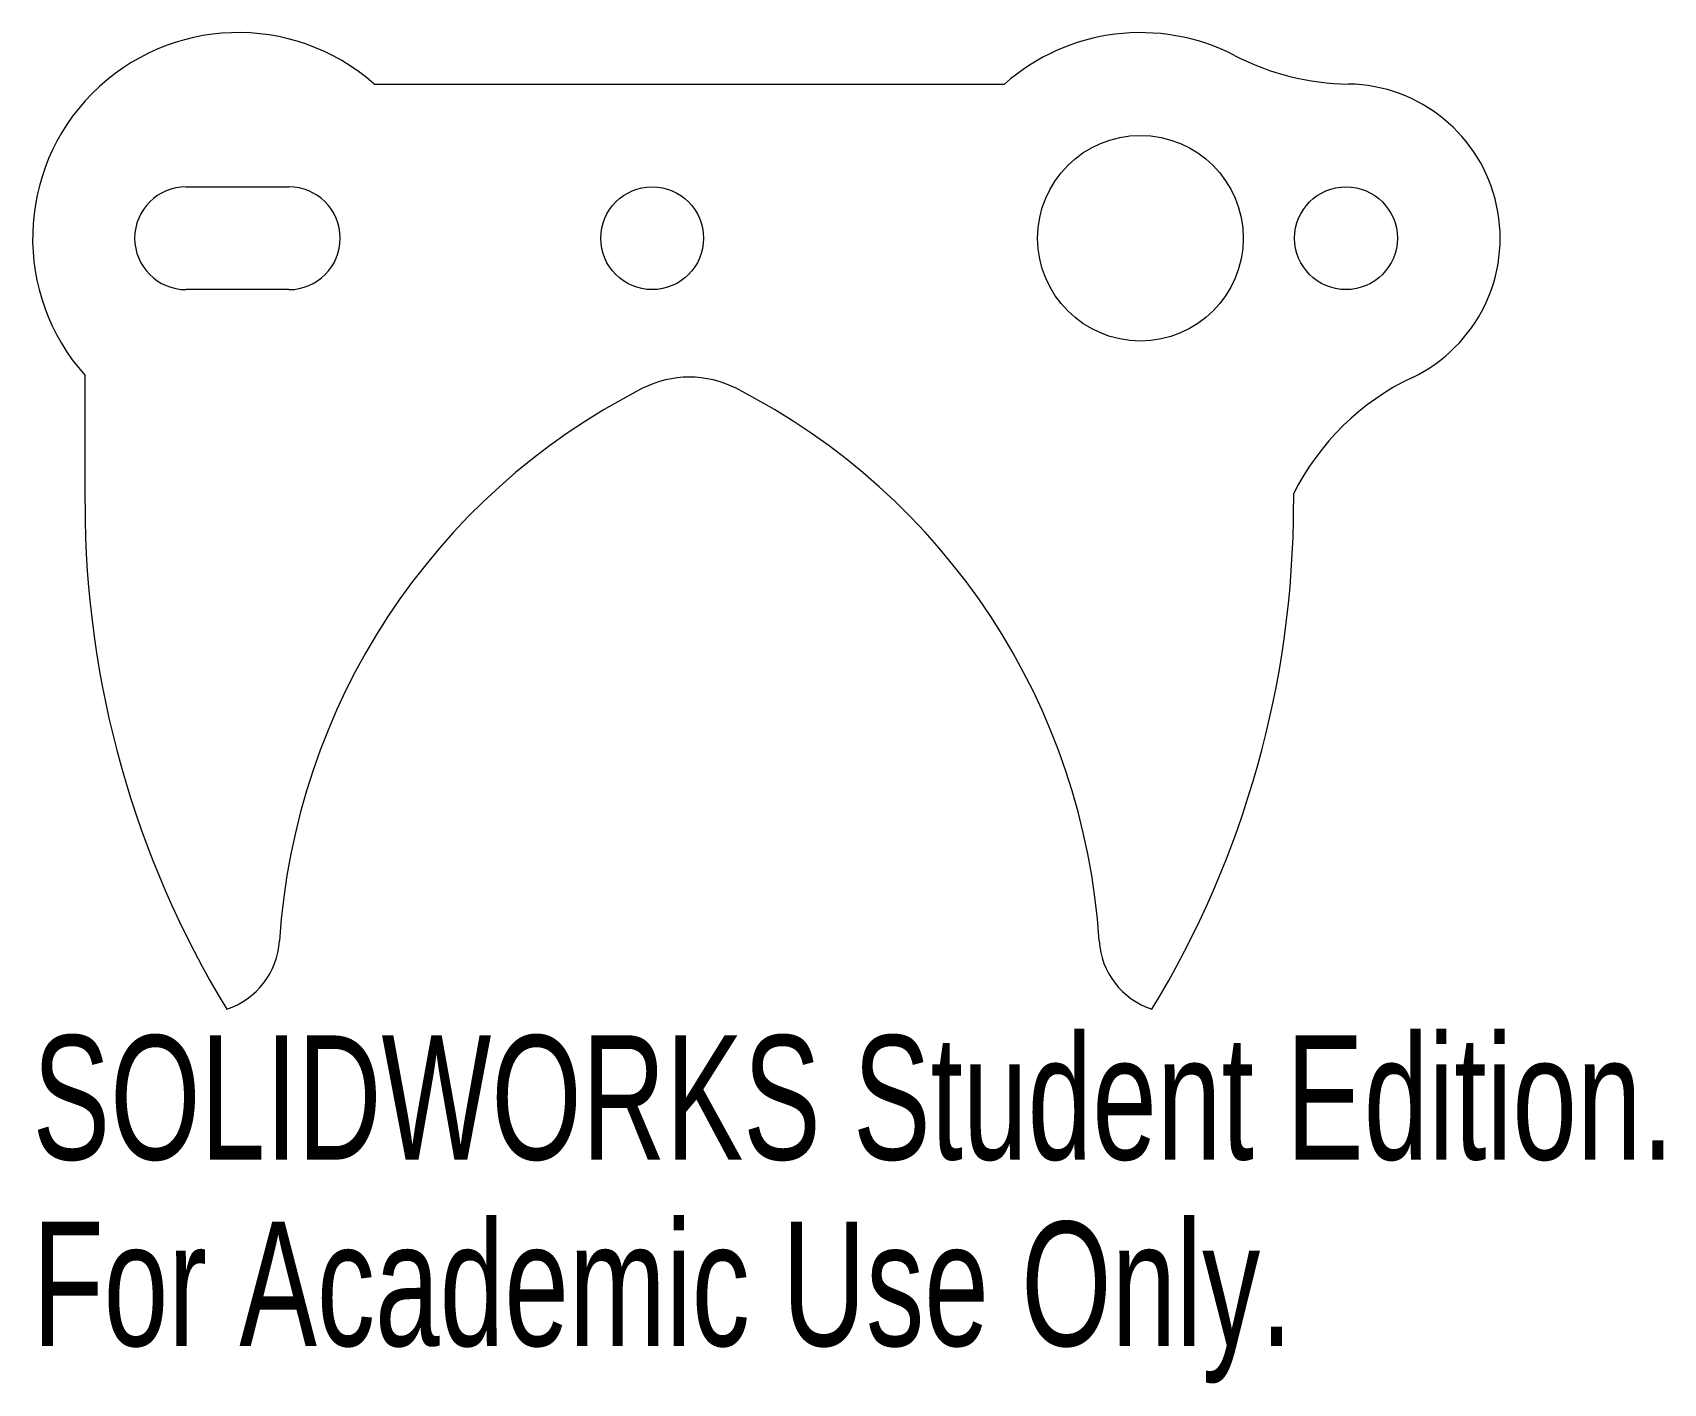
# Model space of a CAD drawing. Header units: millimetres. Extents: x -25.6 to 37.9, y -48.5 to 4.1.
import ezdxf

# ---------------------------------------------------------------- set-up
doc = ezdxf.new("R2010")
doc.units = ezdxf.units.MM
doc.styles.add('SLDTEXTSTYLE0', font='TXT', dxfattribs={"width": 0.7})

msp = doc.modelspace()

# ---------------------------------------------------------------- linework, layer by layer
at = {"color": 7, "linetype": 'Continuous', "lineweight": 15}
for p, q in [((-12.263, 2.056), (12.263, 2.056)), ((-19.585, -1.944), (-15.585, -1.944)), ((-15.585, -5.944), (-19.585, -5.944)), ((-23.515, -14.28), (-23.515, -9.28)), ((23.515, -13.884), (23.515, -14.28))]:
    msp.add_line(p, q, dxfattribs=at)
for centre, radius in [((17.555, -3.944), 4), ((-1.445, -3.944), 2), ((25.555, -3.944), 2)]:
    msp.add_circle(centre, radius, dxfattribs=at)
for centre, radius, start, end in [((-17.555, -3.944), 8, 48.59038, 221.84303), ((17.555, -3.944), 8, 62.72039, 131.40962), ((25.805, 12.054), 10, 242.72039, 269.10472), ((25.555, -3.944), 6, 295.50803, 89.10472), ((-19.585, -3.944), 2, 90, 270), ((-15.585, -3.944), 2, 270, 90), ((0, -13.348), 4, 62.96431, 117.03569), ((32.445, -18.384), 10, 115.50803, 153.25778), ((10, -32.944), 26, 117.03569, 176.34523), ((-10, -32.944), 26, 3.65477, 62.96431), ((14.298, -14.28), 37.813, 180, 211.3336), ((-14.298, -14.28), 37.813, 328.6664, 0), ((-18.941, -31.095), 3, 288.28077, 356.34523), ((18.941, -31.095), 3, 183.65477, 251.71923)]:
    msp.add_arc(centre, radius, start, end, dxfattribs=at)

# ---------------------------------------------------------------- texts
at = {"color": 7, "linetype": 'Continuous', "char_height": 4.83362, "attachment_point": 1, "style": 'SLDTEXTSTYLE0'}
for s, insert in [('SOLIDWORKS Student Edition.', (-25.555, -34.963)), ('For Academic Use Only.', (-25.555, -42.214))]:
    msp.add_mtext(s, dxfattribs=dict(at, insert=insert))

doc.saveas('drawing.dxf')
